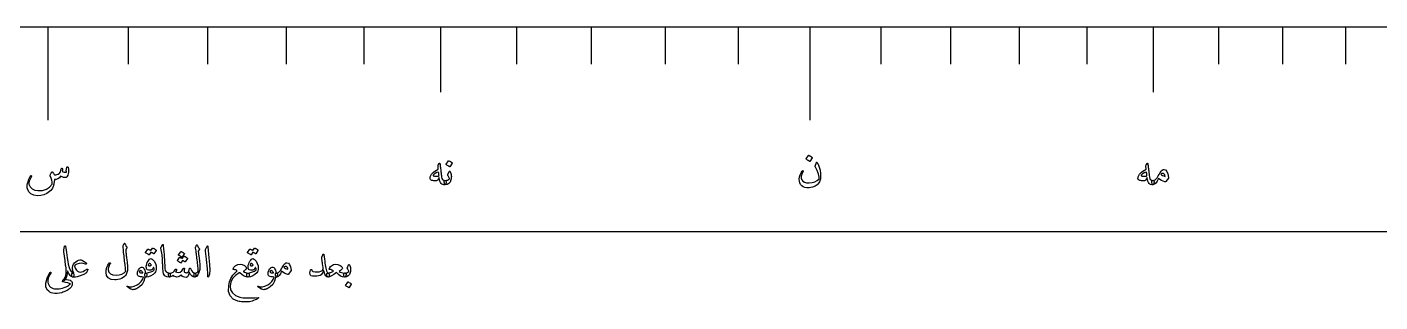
# Model space of a CAD drawing. Header units: millimetres. Extents: x -5 to 580, y -8 to 22.
# Drawn here: x 285.3 to 431, y -7.6 to 22 of the extents above; entities that cross this region are included whole.
import ezdxf

# ---------------------------------------------------------------- set-up
doc = ezdxf.new("R2010")
doc.units = ezdxf.units.MM
for name, color, linetype in [('CUT_OUTER', 1, 'Continuous'), ('ENGRAVE', 7, 'Continuous'), ('ENGRAVE_FINE', 8, 'Continuous'), ('TEXT', 5, 'Continuous')]:
    doc.layers.add(name, color=color, linetype=linetype)

msp = doc.modelspace()

# ---------------------------------------------------------------- linework, layer by layer
at = {"layer": 'CUT_OUTER'}
msp.add_lwpolyline([(-5, 0), (580, 0), (580, 22), (-5, 22)], close=True, dxfattribs=at)
at = {"layer": 'ENGRAVE'}
for points in [[(287.5, 22), (287.5, 12)], [(329.8065, 22), (329.8065, 15)], [(369.6029, 22), (369.6029, 12)], [(406.5864, 22), (406.5864, 15)]]:
    msp.add_lwpolyline(points, dxfattribs=at)
at = {"layer": 'ENGRAVE_FINE'}
for points in [[(296.1469, 22), (296.1469, 18)], [(304.7036, 22), (304.7036, 18)], [(313.1674, 22), (313.1674, 18)], [(321.5359, 22), (321.5359, 18)], [(337.9765, 22), (337.9765, 18)], [(346.0436, 22), (346.0436, 18)], [(354.0053, 22), (354.0053, 18)], [(361.8592, 22), (361.8592, 18)], [(377.2339, 22), (377.2339, 18)], [(384.7501, 22), (384.7501, 18)], [(392.1491, 22), (392.1491, 18)], [(399.4286, 22), (399.4286, 18)], [(413.6204, 22), (413.6204, 18)], [(420.5284, 22), (420.5284, 18)], [(427.3083, 22), (427.3083, 18)]]:
    msp.add_lwpolyline(points, dxfattribs=at)
at = {"layer": 'TEXT'}
for points in [[(329.6594, 7.3058), (329.6897, 7.3381), (329.7135, 7.3419), (329.731, 7.3174), (329.7419, 7.2645), (329.7455, 7.2326), (329.751, 7.1884), (329.7584, 7.1319), (329.7677, 7.0632), (329.7787, 6.9816), (329.791, 6.8865), (329.8045, 6.7777), (329.8194, 6.6555), (329.834, 6.5353), (329.8471, 6.4277), (329.8585, 6.3327), (329.8684, 6.2503), (329.8766, 6.1808), (329.8832, 6.1245), (329.8882, 6.0815), (329.8916, 6.0516), (329.9181, 5.8635), (329.9561, 5.7174), (330.0058, 5.6132), (330.0671, 5.551), (330.1103, 5.5268), (330.1626, 5.511), (330.2239, 5.5035), (330.2942, 5.5045), (330.3358, 5.4977), (330.3677, 5.4774), (330.39, 5.4435), (330.4026, 5.3961), (330.4071, 5.339), (330.4052, 5.2813), (330.3968, 5.2229), (330.3819, 5.1639), (330.3629, 5.1135), (330.3419, 5.0761), (330.319, 5.0516), (330.2942, 5.04), (330.159, 5.0413), (330.0426, 5.0658), (329.9448, 5.1135), (329.8658, 5.1845), (329.7994, 5.2887), (329.7445, 5.4258), (329.7013, 5.5958), (329.6697, 5.7987), (329.5968, 5.6752), (329.5226, 5.5781), (329.4471, 5.5074), (329.3703, 5.4632), (329.3081, 5.4474), (329.2348, 5.4413), (329.1506, 5.4448), (329.0555, 5.4581), (328.9552, 5.4806), (328.871, 5.5071), (328.8029, 5.5374), (328.751, 5.5716), (328.709, 5.6139), (328.6813, 5.6581), (328.6677, 5.7042), (328.6684, 5.7523), (328.6803, 5.8123), (328.7006, 5.8787), (328.7294, 5.9516), (328.7665, 6.031), (328.8077, 6.1106), (328.8439, 6.1742), (328.8748, 6.2216), (328.9006, 6.2529), (329.0439, 6.3806), (329.2, 6.5006), (329.369, 6.6129), (329.551, 6.7174), (329.5442, 6.8165), (329.5394, 6.9019), (329.5365, 6.9739), (329.5355, 7.0323), (329.5384, 7.0813), (329.5471, 7.1252), (329.5616, 7.1639), (329.5819, 7.1974)], [(330.6503, 7.6103), (330.6568, 7.6168), (330.6658, 7.6206), (330.6774, 7.6219), (330.6916, 7.6206), (330.7919, 7.58), (330.8865, 7.5303), (330.9752, 7.4716), (331.0581, 7.4039), (331.0661, 7.3935), (331.0697, 7.3832), (331.0687, 7.3729), (331.0632, 7.3626), (330.8206, 6.9703), (330.8116, 6.961), (330.8, 6.9587), (330.7858, 6.9635), (330.769, 6.9755), (330.7545, 6.9858), (330.7316, 7.0013), (330.7003, 7.0219), (330.6606, 7.0477), (330.6119, 7.0787), (330.5535, 7.1148), (330.4855, 7.1561), (330.4077, 7.2026), (330.3974, 7.2103), (330.3923, 7.2181), (330.3923, 7.2258), (330.3974, 7.2335)], [(370.3874, 7.4142), (370.4306, 7.3271), (370.4726, 7.2361), (370.5132, 7.1413), (370.5526, 7.0426), (370.59, 6.9394), (370.6248, 6.831), (370.6571, 6.7174), (370.6867, 6.5987), (370.7122, 6.4805), (370.7319, 6.3632), (370.7458, 6.2469), (370.7538, 6.1316), (370.7561, 6.0169), (370.7526, 5.9026), (370.7432, 5.7885), (370.728, 5.6748), (370.7029, 5.5555), (370.6687, 5.4452), (370.6255, 5.3439), (370.5732, 5.2516), (370.3955, 5.0416), (370.1616, 4.8813), (369.8716, 4.7706), (369.5255, 4.7097), (369.2751, 4.7035), (369.0558, 4.7368), (368.8674, 4.8094), (368.71, 4.9213), (368.5916, 5.0652), (368.51, 5.2335), (368.4651, 5.4265), (368.4571, 5.6439), (368.4864, 5.8742), (368.5487, 6.0955), (368.6438, 6.3077), (368.7719, 6.511), (368.7922, 6.5342), (368.8119, 6.5471), (368.8309, 6.5497), (368.8493, 6.5419), (368.8664, 6.5258), (368.8713, 6.5032), (368.8638, 6.4742), (368.8442, 6.4387), (368.7164, 6.1829), (368.6532, 5.9523), (368.6545, 5.7468), (368.7203, 5.5665), (368.8406, 5.4219), (369.0106, 5.3187), (369.2303, 5.2568), (369.4996, 5.2361), (369.8251, 5.2681), (370.1151, 5.3535), (370.3696, 5.4926), (370.5887, 5.6852), (370.5932, 5.6919), (370.5964, 5.7019), (370.5984, 5.7152), (370.599, 5.7316), (370.5916, 5.861), (370.5642, 6.0116), (370.5167, 6.1835), (370.4493, 6.3768), (370.4113, 6.474), (370.3745, 6.5645), (370.339, 6.6482), (370.3048, 6.7252), (370.2716, 6.795), (370.239, 6.8574), (370.2071, 6.9124), (370.1758, 6.96), (370.1609, 6.9848), (370.1526, 7.0077), (370.1506, 7.0287), (370.1551, 7.0477), (370.31, 7.4297), (370.3245, 7.4519), (370.3422, 7.4568), (370.3632, 7.4442), (370.3874, 7.4142)], [(369.4326, 8.1884), (369.439, 8.1948), (369.448, 8.1987), (369.4596, 8.2), (369.4738, 8.1987), (369.5742, 8.1581), (369.6687, 8.1084), (369.7574, 8.0497), (369.8403, 7.9819), (369.8484, 7.9716), (369.8519, 7.9613), (369.8509, 7.951), (369.8455, 7.9406), (369.6029, 7.5484), (369.5938, 7.539), (369.5822, 7.5368), (369.568, 7.5416), (369.5513, 7.5535), (369.5367, 7.5639), (369.5138, 7.5794), (369.4826, 7.6), (369.4429, 7.6258), (369.3942, 7.6568), (369.3358, 7.6929), (369.2677, 7.7342), (369.19, 7.7806), (369.1796, 7.7884), (369.1745, 7.7961), (369.1745, 7.8039), (369.1796, 7.8116)], [(405.9258, 7.3058), (405.9561, 7.3381), (405.9799, 7.3419), (405.9974, 7.3174), (406.0083, 7.2645), (406.0119, 7.2326), (406.0174, 7.1884), (406.0248, 7.1319), (406.0341, 7.0632), (406.0451, 6.9816), (406.0574, 6.8865), (406.0709, 6.7777), (406.0858, 6.6555), (406.1004, 6.5353), (406.1135, 6.4277), (406.1249, 6.3327), (406.1348, 6.2503), (406.143, 6.1808), (406.1496, 6.1245), (406.1546, 6.0815), (406.158, 6.0516), (406.1845, 5.8635), (406.2225, 5.7174), (406.2722, 5.6132), (406.3335, 5.551), (406.3767, 5.5268), (406.429, 5.511), (406.4903, 5.5035), (406.5606, 5.5045), (406.6022, 5.4977), (406.6341, 5.4774), (406.6564, 5.4435), (406.669, 5.3961), (406.6735, 5.339), (406.6716, 5.2813), (406.6632, 5.2229), (406.6483, 5.1639), (406.6293, 5.1135), (406.6083, 5.0761), (406.5854, 5.0516), (406.5606, 5.04), (406.4254, 5.0413), (406.309, 5.0658), (406.2112, 5.1135), (406.1322, 5.1845), (406.0658, 5.2887), (406.0109, 5.4258), (405.9677, 5.5958), (405.9361, 5.7987), (405.8632, 5.6752), (405.789, 5.5781), (405.7135, 5.5074), (405.6367, 5.4632), (405.5745, 5.4474), (405.5012, 5.4413), (405.417, 5.4448), (405.3219, 5.4581), (405.2216, 5.4806), (405.1374, 5.5071), (405.0693, 5.5374), (405.0174, 5.5716), (404.9754, 5.6139), (404.9477, 5.6581), (404.9341, 5.7042), (404.9348, 5.7523), (404.9467, 5.8123), (404.967, 5.8787), (404.9958, 5.9516), (405.0329, 6.031), (405.0741, 6.1106), (405.1103, 6.1742), (405.1412, 6.2216), (405.167, 6.2529), (405.3103, 6.3806), (405.4664, 6.5006), (405.6354, 6.6129), (405.8174, 6.7174), (405.8106, 6.8165), (405.8058, 6.9019), (405.8029, 6.9739), (405.8019, 7.0323), (405.8048, 7.0813), (405.8135, 7.1252), (405.828, 7.1639), (405.8483, 7.1974)], [(289.549, 6.9135), (289.5581, 6.9361), (289.5697, 6.9523), (289.5839, 6.9619), (289.6006, 6.9652), (289.6223, 6.9626), (289.6406, 6.9548), (289.6558, 6.9419), (289.6677, 6.9239), (289.6971, 6.8594), (289.7181, 6.7794), (289.7306, 6.6839), (289.7348, 6.5729), (289.7235, 6.3916), (289.6897, 6.2194), (289.6332, 6.0561), (289.5542, 5.9019), (289.5271, 5.8648), (289.4974, 5.8361), (289.4652, 5.8158), (289.4303, 5.8039), (289.3042, 5.7958), (289.1684, 5.8181), (289.0229, 5.8706), (288.8677, 5.9535), (288.7371, 5.7745), (288.5826, 5.6555), (288.4042, 5.5965), (288.2019, 5.5974), (288.1953, 5.4885), (288.1858, 5.3839), (288.1734, 5.2834), (288.1581, 5.1871), (288.1398, 5.0944), (288.1187, 5.0045), (288.0947, 4.9176), (288.0677, 4.8335), (288.0052, 4.6819), (287.9206, 4.5419), (287.8142, 4.4135), (287.6858, 4.2968), (287.3855, 4.0968), (287.0677, 3.9561), (286.7326, 3.8748), (286.38, 3.8529), (285.9829, 3.9068), (285.669, 4.0477), (285.4384, 4.2758), (285.291, 4.591), (285.271, 4.7045), (285.2677, 4.8387), (285.2813, 4.9935), (285.3116, 5.169), (285.3603, 5.3613), (285.429, 5.5613), (285.5177, 5.769), (285.6265, 5.9845), (285.6352, 5.9981), (285.6458, 6.0077), (285.6584, 6.0135), (285.6729, 6.0155), (285.6874, 6.0142), (285.7, 6.0103), (285.7106, 6.0039), (285.7194, 5.9948), (285.7252, 5.9816), (285.7271, 5.9677), (285.7252, 5.9532), (285.7194, 5.9381), (285.5813, 5.6513), (285.4923, 5.4155), (285.4523, 5.2306), (285.4613, 5.0968), (285.5916, 4.8016), (285.7968, 4.5871), (286.0768, 4.4532), (286.4316, 4.4), (286.9277, 4.4316), (287.3477, 4.5574), (287.6916, 4.7774), (287.9594, 5.0916), (287.9584, 5.2987), (287.9245, 5.5174), (287.8577, 5.7477), (287.7581, 5.9897), (287.7455, 6.0142), (287.7387, 6.0361), (287.7377, 6.0555), (287.7426, 6.0723), (287.7703, 6.1298), (287.7968, 6.1839), (287.8219, 6.2344), (287.8458, 6.2813), (287.8684, 6.324), (287.8897, 6.3619), (287.9097, 6.395), (287.9284, 6.4232), (287.939, 6.4352), (287.9503, 6.44), (287.9623, 6.4377), (287.9748, 6.4284), (287.9813, 6.4213), (287.9903, 6.4103), (288.0019, 6.3955), (288.0161, 6.3768), (288.0323, 6.3542), (288.0497, 6.3277), (288.0684, 6.2974), (288.0884, 6.2632), (288.129, 6.1974), (288.1632, 6.1497), (288.191, 6.12), (288.2123, 6.1084), (288.3465, 6.0971), (288.4806, 6.12), (288.6148, 6.1771), (288.749, 6.2684), (288.7977, 6.329), (288.8458, 6.4284), (288.8932, 6.5665), (288.94, 6.7432), (288.9445, 6.76), (288.9529, 6.7742), (288.9652, 6.7858), (288.9813, 6.7948), (288.9965, 6.8006), (289.011, 6.8026), (289.0248, 6.8006), (289.0381, 6.7948), (289.0577, 6.7626), (289.0652, 6.7019), (289.0603, 6.6129), (289.0432, 6.4955), (289.1474, 6.4316), (289.2587, 6.3897), (289.3771, 6.3697), (289.5026, 6.3716), (289.501, 6.4094), (289.4961, 6.44), (289.4881, 6.4635), (289.4768, 6.48), (289.4639, 6.4955), (289.4561, 6.511), (289.4535, 6.5265), (289.4561, 6.5419)], [(329.5871, 6.4026), (329.4, 6.3384), (329.2413, 6.2594), (329.111, 6.1655), (329.009, 6.0568), (329.0023, 6.0419), (329.0026, 6.0284), (329.01, 6.0161), (329.0245, 6.0052), (329.0784, 5.9821), (329.1368, 5.9645), (329.1997, 5.9524), (329.2671, 5.9458), (329.339, 5.9447), (329.4155, 5.949), (329.4965, 5.9589), (329.5819, 5.9742), (329.5952, 5.9784), (329.609, 5.9858), (329.6235, 5.9965), (329.6387, 6.0103), (329.6356, 6.0526), (329.6316, 6.0968), (329.6266, 6.1429), (329.6206, 6.191), (329.6137, 6.241), (329.6058, 6.2929), (329.5969, 6.3468), (329.5871, 6.4026)], [(330.6039, 6.129), (330.7484, 6.449), (330.7697, 6.4842), (330.7923, 6.4968), (330.8161, 6.4868), (330.8413, 6.4542), (330.8877, 6.3566), (330.9239, 6.2548), (330.9497, 6.1489), (330.9652, 6.0387), (330.97, 5.9237), (330.9639, 5.8032), (330.9468, 5.6773), (330.9187, 5.5458), (330.8332, 5.3245), (330.7006, 5.1665), (330.521, 5.0716), (330.2942, 5.04), (330.2681, 5.0565), (330.2413, 5.1058), (330.2139, 5.1881), (330.1858, 5.3032), (330.1777, 5.3648), (330.1794, 5.4155), (330.1906, 5.4552), (330.2116, 5.4839), (330.2284, 5.4948), (330.2477, 5.5019), (330.2697, 5.5052), (330.2942, 5.5045), (330.4371, 5.509), (330.5613, 5.5381), (330.6668, 5.5916), (330.7535, 5.6697), (330.7574, 5.6758), (330.7587, 5.6839), (330.7574, 5.6939), (330.7535, 5.7058), (330.7332, 5.7787), (330.7032, 5.8529), (330.6635, 5.9284), (330.6142, 6.0052), (330.5981, 6.0342), (330.591, 6.0645), (330.5929, 6.0961), (330.6039, 6.129)], [(405.8535, 6.4026), (405.6664, 6.3384), (405.5077, 6.2594), (405.3774, 6.1655), (405.2754, 6.0568), (405.2687, 6.0419), (405.269, 6.0284), (405.2764, 6.0161), (405.2909, 6.0052), (405.3448, 5.9821), (405.4032, 5.9645), (405.4661, 5.9524), (405.5335, 5.9458), (405.6054, 5.9447), (405.6819, 5.949), (405.7629, 5.9589), (405.8483, 5.9742), (405.8616, 5.9784), (405.8754, 5.9858), (405.8899, 5.9965), (405.9051, 6.0103), (405.902, 6.0526), (405.898, 6.0968), (405.893, 6.1429), (405.887, 6.191), (405.8801, 6.241), (405.8722, 6.2929), (405.8633, 6.3468), (405.8535, 6.4026)], [(407.7632, 6.6813), (407.9248, 6.6239), (408.0587, 6.4619), (408.1648, 6.1955), (408.2432, 5.8245), (408.2461, 5.7977), (408.2445, 5.7742), (408.2383, 5.7539), (408.2277, 5.7368), (407.9438, 5.3806), (407.9241, 5.359), (407.9012, 5.3458), (407.8751, 5.341), (407.8458, 5.3445), (407.6529, 5.4103), (407.4716, 5.4942), (407.3019, 5.5961), (407.1438, 5.7161), (407.0164, 5.4203), (406.8767, 5.209), (406.7248, 5.0823), (406.5606, 5.04), (406.5422, 5.0468), (406.5232, 5.0671), (406.5035, 5.101), (406.4832, 5.1484), (406.4519, 5.2658), (406.4406, 5.36), (406.4493, 5.431), (406.478, 5.4787), (406.4948, 5.49), (406.5141, 5.4981), (406.5361, 5.5029), (406.5606, 5.5045), (406.678, 5.5245), (406.7929, 5.5794), (406.9051, 5.669), (407.0148, 5.7935), (407.0629, 5.8658), (407.1348, 5.9845), (407.2306, 6.1497), (407.3503, 6.3613), (407.4438, 6.5013), (407.5438, 6.6013), (407.6503, 6.6613), (407.7632, 6.6813)], [(407.3916, 6.1755), (407.4883, 6.0948), (407.598, 6.0284), (407.7206, 5.9761), (407.8561, 5.9381), (407.8487, 6.0397), (407.8212, 6.1226), (407.7738, 6.1868), (407.7064, 6.2323), (407.6287, 6.2558), (407.5503, 6.2542), (407.4712, 6.2274), (407.3916, 6.1755)], [(295.7065, -1.3), (295.7149, -1.2852), (295.7258, -1.2746), (295.7391, -1.2682), (295.7548, -1.2661), (295.7706, -1.2689), (295.7839, -1.277), (295.7948, -1.2906), (295.8032, -1.3097), (295.8483, -1.4207), (295.8964, -1.5165), (295.9475, -1.5973), (296.0016, -1.6629), (296.0176, -1.6865), (296.0222, -1.7137), (296.0152, -1.7446), (295.9968, -1.779), (295.985, -1.7957), (295.9738, -1.8117), (295.9632, -1.8271), (295.9532, -1.8419), (295.9439, -1.8558), (295.9351, -1.8685), (295.9269, -1.88), (295.9194, -1.8903), (295.9067, -1.9091), (295.8976, -1.9315), (295.8921, -1.9575), (295.8903, -1.9871), (295.8961, -2.0707), (295.9036, -2.1619), (295.913, -2.2606), (295.9242, -2.3669), (295.9369, -2.4808), (295.9508, -2.6022), (295.9659, -2.7312), (295.9823, -2.8677), (296.0006, -3.004), (296.0167, -3.1321), (296.0308, -3.252), (296.0427, -3.3637), (296.0529, -3.4676), (296.0615, -3.5639), (296.0686, -3.6527), (296.0742, -3.7339), (296.0805, -3.9743), (296.0609, -4.202), (296.0152, -4.417), (295.9435, -4.6194), (295.8737, -4.7382), (295.7657, -4.848), (295.6197, -4.9487), (295.4355, -5.0403), (295.2359, -5.1162), (295.0484, -5.1698), (294.873, -5.2009), (294.7097, -5.2097), (294.3008, -5.1534), (294.0081, -4.9992), (293.8315, -4.747), (293.771, -4.3968), (293.7921, -4.1358), (293.8605, -3.8802), (293.976, -3.6301), (294.1387, -3.3855), (294.1511, -3.3713), (294.1641, -3.3625), (294.1777, -3.3592), (294.1919, -3.3613), (294.2071, -3.367), (294.2185, -3.3746), (294.2264, -3.384), (294.2306, -3.3952), (294.2337, -3.4118), (294.2331, -3.4278), (294.2288, -3.4432), (294.221, -3.4581), (294.11, -3.6743), (294.0335, -3.8585), (293.9914, -4.0106), (293.9839, -4.1306), (294.0646, -4.3892), (294.2391, -4.5698), (294.5074, -4.6723), (294.8694, -4.6968), (295.1957, -4.6614), (295.473, -4.5794), (295.7013, -4.4509), (295.8806, -4.2758), (295.8769, -4.1913), (295.8704, -4.0925), (295.8611, -3.9796), (295.8492, -3.8524), (295.8342, -3.7107), (295.8159, -3.5542), (295.7943, -3.3829), (295.7694, -3.1968), (295.7458, -3.0047), (295.7234, -2.8157), (295.7022, -2.6297), (295.6823, -2.4468), (295.6638, -2.2668), (295.6472, -2.0899), (295.6324, -1.916), (295.6194, -1.7452), (295.6, -1.5806), (295.6009, -1.5619), (295.6036, -1.5444), (295.6082, -1.528), (295.6145, -1.5129)], [(299.8532, -1.4161), (299.8626, -1.4016), (299.8714, -1.3919), (299.8795, -1.3871), (299.8871, -1.3871), (299.8986, -1.3934), (299.9089, -1.4125), (299.9179, -1.4443), (299.9258, -1.4887), (299.9657, -1.8501), (299.9984, -2.1843), (300.0238, -2.4912), (300.0419, -2.771), (300.0536, -3.0102), (300.0643, -3.2246), (300.0741, -3.4142), (300.0831, -3.579), (300.0908, -3.7191), (300.097, -3.8343), (300.1017, -3.9247), (300.1048, -3.9903), (300.1478, -4.1869), (300.2427, -4.3315), (300.3897, -4.424), (300.5887, -4.4645), (300.6441, -4.479), (300.6794, -4.5129), (300.6949, -4.5661), (300.6903, -4.6387), (300.6676, -4.753), (300.6431, -4.8347), (300.6168, -4.8837), (300.5887, -4.9), (300.3087, -4.8631), (300.1024, -4.7524), (299.97, -4.5679), (299.9113, -4.3097), (299.9021, -4.1861), (299.8938, -4.0623), (299.8863, -3.9382), (299.8798, -3.8137), (299.8739, -3.689), (299.8683, -3.5639), (299.8631, -3.4386), (299.8581, -3.3129), (299.849, -3.0732), (299.8363, -2.8575), (299.82, -2.6656), (299.8, -2.4976), (299.7764, -2.3362), (299.7492, -2.1643), (299.7183, -1.9818), (299.6839, -1.7887), (299.6793, -1.7539), (299.6802, -1.7222), (299.6866, -1.6934), (299.6984, -1.6677)], [(303.4145, -1.7065), (303.4472, -1.6275), (303.4726, -1.5649), (303.4907, -1.5186), (303.5016, -1.4887), (303.5101, -1.4697), (303.521, -1.456), (303.5343, -1.4479), (303.55, -1.4452), (303.5678, -1.4482), (303.5827, -1.4573), (303.5945, -1.4724), (303.6032, -1.4935), (303.6434, -1.5973), (303.6915, -1.6907), (303.7475, -1.7739), (303.8113, -1.8468), (303.8291, -1.8701), (303.8343, -1.8964), (303.8267, -1.9257), (303.8065, -1.9581), (303.7, -2.1081), (303.7073, -2.1752), (303.7145, -2.2411), (303.7218, -2.3058), (303.729, -2.3694), (303.7363, -2.4317), (303.7435, -2.4927), (303.7508, -2.5526), (303.7581, -2.6113), (303.8249, -3.1544), (303.8657, -3.579), (303.8805, -3.8851), (303.8694, -4.0726), (303.778, -4.4128), (303.6589, -4.6641), (303.5119, -4.8265), (303.3371, -4.9), (303.3323, -4.9), (303.3274, -4.9), (303.3226, -4.9), (303.3177, -4.9), (303.289, -4.8728), (303.2706, -4.8105), (303.2624, -4.7131), (303.2645, -4.5806), (303.2691, -4.5317), (303.2827, -4.496), (303.3053, -4.4736), (303.3371, -4.4645), (303.4599, -4.44), (303.5621, -4.3956), (303.6438, -4.3311), (303.7048, -4.2468), (303.7008, -4.1455), (303.6933, -4.0302), (303.6826, -3.9011), (303.6685, -3.7581), (303.6515, -3.6017), (303.6317, -3.4327), (303.6091, -3.2509), (303.5839, -3.0565), (303.5606, -2.8653), (303.5391, -2.6935), (303.5195, -2.5411), (303.5016, -2.4081), (303.4862, -2.2944), (303.4738, -2.2), (303.4644, -2.125), (303.4581, -2.0694), (303.4097, -1.7935), (303.4082, -1.7663), (303.4085, -1.7427), (303.4106, -1.7228), (303.4145, -1.7065)], [(289.3048, -1.5855), (289.3118, -1.5725), (289.323, -1.5625), (289.3384, -1.5555), (289.3581, -1.5516), (289.3774, -1.5516), (289.3919, -1.5565), (289.4016, -1.5661), (289.4065, -1.5806), (289.499, -2.269), (289.5782, -2.8194), (289.6442, -3.2319), (289.6968, -3.5065), (289.7972, -3.873), (289.9097, -4.1548), (290.0343, -4.352), (290.171, -4.4645), (290.2454, -4.5186), (290.2895, -4.5891), (290.3034, -4.6759), (290.2871, -4.779), (290.2671, -4.8374), (290.2411, -4.877), (290.2091, -4.8979), (290.171, -4.9), (290.0258, -4.8459), (289.8855, -4.7173), (289.75, -4.5144), (289.6194, -4.2371), (289.594, -4.4948), (289.5468, -4.7306), (289.4778, -4.9448), (289.3871, -5.1371), (289.3599, -5.1825), (289.3266, -5.2266), (289.2873, -5.2696), (289.2419, -5.3113), (289.196, -5.3485), (289.1548, -5.3778), (289.1185, -5.3993), (289.0871, -5.4129), (289.1161, -5.2242), (289.2087, -5.1416), (289.2879, -5.0488), (289.3538, -4.9457), (289.4065, -4.8323), (289.4461, -4.6856), (289.4681, -4.4923), (289.4727, -4.2525), (289.4597, -3.9661), (289.4579, -3.9382), (289.4524, -3.8881), (289.4433, -3.816), (289.4306, -3.7218), (289.4146, -3.6058), (289.3956, -3.4683), (289.3735, -3.3094), (289.3484, -3.129), (289.2129, -2.2), (289.2106, -2.1757), (289.2087, -2.151), (289.207, -2.1261), (289.2056, -2.1008), (289.2049, -2.0753), (289.205, -2.0494), (289.2061, -2.0232), (289.2081, -1.9968), (289.2117, -1.967), (289.2177, -1.9308), (289.2262, -1.8884), (289.2371, -1.8395), (289.2504, -1.7846), (289.2661, -1.724), (289.2843, -1.6576), (289.3048, -1.5855)], [(298.7645, -1.7935), (298.7706, -1.7875), (298.779, -1.7839), (298.7899, -1.7827), (298.8032, -1.7839), (298.8509, -1.8017), (298.897, -1.8214), (298.9416, -1.8428), (298.9847, -1.8661), (299.0266, -1.8915), (299.0675, -1.9194), (299.1076, -1.9496), (299.1468, -1.9823), (299.1543, -1.9922), (299.1577, -2.0028), (299.1568, -2.014), (299.1516, -2.0258), (298.9194, -2.3935), (298.913, -2.3984), (298.9036, -2.3984), (298.8912, -2.3935), (298.8758, -2.3839), (298.8652, -2.3749), (298.848, -2.3627), (298.8241, -2.3471), (298.7935, -2.3282), (298.756, -2.3057), (298.7113, -2.2792), (298.6593, -2.2488), (298.6, -2.2145), (298.4161, -2.5), (298.4077, -2.5088), (298.3968, -2.5109), (298.3835, -2.5064), (298.3677, -2.4952), (298.3541, -2.4855), (298.3327, -2.471), (298.3033, -2.4516), (298.2661, -2.4274), (298.2205, -2.3984), (298.1657, -2.3645), (298.1019, -2.3258), (298.029, -2.2823), (298.0215, -2.275), (298.0181, -2.2677), (298.0191, -2.2605), (298.0242, -2.2532), (298.2613, -1.9), (298.2673, -1.894), (298.2758, -1.8903), (298.2867, -1.8891), (298.3, -1.8903), (298.3405, -1.9035), (298.3798, -1.9187), (298.4179, -1.9361), (298.4548, -1.9556), (298.4905, -1.977), (298.525, -1.9998), (298.5583, -2.0241), (298.5903, -2.05)], [(302.1419, -2.6742), (302.148, -2.6681), (302.1565, -2.6645), (302.1673, -2.6633), (302.1806, -2.6645), (302.2283, -2.6824), (302.2744, -2.702), (302.319, -2.7235), (302.3621, -2.7468), (302.404, -2.7722), (302.445, -2.8), (302.485, -2.8302), (302.5242, -2.8629), (302.5318, -2.8729), (302.5351, -2.8835), (302.5342, -2.8947), (302.529, -2.9065), (302.2968, -3.2742), (302.2904, -3.279), (302.281, -3.279), (302.2686, -3.2742), (302.2532, -3.2645), (302.2431, -3.2579), (302.2272, -3.2476), (302.2056, -3.2337), (302.1782, -3.2161), (302.1451, -3.1953), (302.1062, -3.1714), (302.0616, -3.1445), (302.0113, -3.1145), (301.8419, -3.3855), (301.8335, -3.3921), (301.8226, -3.3927), (301.8093, -3.3873), (301.7935, -3.3758), (301.7799, -3.3661), (301.7585, -3.3516), (301.7291, -3.3323), (301.6919, -3.3081), (301.6463, -3.279), (301.5915, -3.2452), (301.5277, -3.2065), (301.4548, -3.1629), (301.4473, -3.1556), (301.444, -3.1484), (301.4449, -3.1411), (301.45, -3.1339), (301.6871, -2.7855), (301.6931, -2.7794), (301.7016, -2.7758), (301.7125, -2.7746), (301.7258, -2.7758), (301.7595, -2.7884), (301.7929, -2.8018), (301.8261, -2.8162), (301.8589, -2.8315), (301.8911, -2.8479), (301.9224, -2.8659), (301.9528, -2.8854), (301.9823, -2.9065)], [(301.8081, -2.171), (301.8141, -2.1649), (301.8226, -2.1613), (301.8335, -2.1601), (301.8468, -2.1613), (301.8944, -2.1791), (301.9405, -2.1988), (301.9851, -2.2203), (302.0282, -2.2435), (302.0701, -2.269), (302.1111, -2.2968), (302.1512, -2.327), (302.1903, -2.3597), (302.2, -2.3715), (302.2048, -2.3827), (302.2048, -2.3932), (302.2, -2.4032), (301.9677, -2.771), (301.9593, -2.7776), (301.9484, -2.7782), (301.9351, -2.7728), (301.9194, -2.7613), (301.9057, -2.7516), (301.8843, -2.7371), (301.8549, -2.7177), (301.8177, -2.6935), (301.7721, -2.6645), (301.7173, -2.6306), (301.6535, -2.5919), (301.5806, -2.5484), (301.571, -2.5411), (301.5661, -2.5339), (301.5661, -2.5266), (301.571, -2.5194)], [(304.6145, -1.6581), (304.6608, -1.5685), (304.698, -1.5371), (304.7261, -1.5637), (304.7452, -1.6484), (304.8565, -2.8339), (304.9227, -3.5615), (304.9375, -4.1427), (304.9009, -4.5776), (304.8129, -4.8661), (304.7969, -4.8897), (304.7827, -4.9024), (304.7703, -4.9042), (304.7597, -4.8952), (304.7512, -4.8809), (304.7452, -4.8625), (304.7415, -4.8398), (304.7403, -4.8129), (304.7403, -4.6033), (304.7306, -4.381), (304.7113, -4.1461), (304.6823, -3.8984), (304.6759, -3.8337), (304.6569, -3.6589), (304.6251, -3.374), (304.5806, -2.979), (304.4742, -2.1032), (304.4718, -2.0567), (304.4742, -2.0137), (304.4815, -1.9744), (304.4935, -1.9387)], [(309.7435, -1.7935), (309.7496, -1.7875), (309.7581, -1.7839), (309.769, -1.7827), (309.7823, -1.7839), (309.8299, -1.8017), (309.876, -1.8214), (309.9206, -1.8428), (309.9637, -1.8661), (310.0056, -1.8915), (310.0466, -1.9194), (310.0866, -1.9496), (310.1258, -1.9823), (310.1334, -1.9922), (310.1367, -2.0028), (310.1358, -2.014), (310.1306, -2.0258), (309.8984, -2.3935), (309.892, -2.3984), (309.8827, -2.3984), (309.8703, -2.3935), (309.8548, -2.3839), (309.8443, -2.3749), (309.827, -2.3627), (309.8031, -2.3471), (309.7726, -2.3282), (309.7351, -2.3057), (309.6903, -2.2792), (309.6383, -2.2488), (309.579, -2.2145), (309.3952, -2.5), (309.3867, -2.5088), (309.3758, -2.5109), (309.3625, -2.5064), (309.3468, -2.4952), (309.3332, -2.4855), (309.3117, -2.471), (309.2824, -2.4516), (309.2452, -2.4274), (309.1995, -2.3984), (309.1448, -2.3645), (309.0809, -2.3258), (309.0081, -2.2823), (309.0005, -2.275), (308.9972, -2.2677), (308.9981, -2.2605), (309.0032, -2.2532), (309.2403, -1.9), (309.2464, -1.894), (309.2548, -1.8903), (309.2657, -1.8891), (309.279, -1.8903), (309.3196, -1.9035), (309.3589, -1.9187), (309.397, -1.9361), (309.4339, -1.9556), (309.4696, -1.977), (309.504, -1.9998), (309.5373, -2.0241), (309.5694, -2.05)], [(317.7032, -4.4645), (317.7383, -4.4815), (317.7661, -4.5081), (317.7867, -4.5444), (317.8, -4.5903), (317.8088, -4.6472), (317.8109, -4.7016), (317.8064, -4.7536), (317.7952, -4.8032), (317.7785, -4.8456), (317.7577, -4.8758), (317.7326, -4.894), (317.7032, -4.9), (317.5584, -4.8598), (317.4383, -4.7585), (317.343, -4.5961), (317.2726, -4.3726), (317.2635, -4.334), (317.2556, -4.3006), (317.249, -4.2723), (317.2435, -4.2492), (317.2393, -4.2312), (317.2363, -4.2183), (317.2345, -4.2106), (317.2339, -4.2081), (317.2266, -4.1939), (317.2194, -4.1899), (317.2121, -4.1963), (317.2048, -4.2129), (317.1226, -4.3986), (317.0306, -4.5444), (316.929, -4.6502), (316.8177, -4.7161), (316.6562, -4.7669), (316.4669, -4.7984), (316.2498, -4.8105), (316.0048, -4.8032), (315.8412, -4.7527), (315.752, -4.6302), (315.7372, -4.4358), (315.7968, -4.1694), (315.8104, -4.1373), (315.827, -4.1137), (315.8467, -4.0986), (315.8694, -4.0919), (315.8917, -4.0941), (315.9105, -4.1052), (315.9256, -4.1255), (315.9371, -4.1548), (315.9616, -4.2174), (315.9915, -4.2649), (316.0269, -4.2973), (316.0677, -4.3145), (316.2967, -4.3496), (316.5141, -4.3532), (316.7201, -4.3254), (316.9145, -4.2661), (316.9989, -4.222), (317.0681, -4.1621), (317.1223, -4.0865), (317.1613, -3.9952), (317.1589, -3.9519), (317.1468, -3.8512), (317.125, -3.693), (317.0935, -3.4774), (317.0775, -3.362), (317.0633, -3.2579), (317.0509, -3.1649), (317.0403, -3.0831), (317.0312, -3.0131), (317.0234, -2.9554), (317.0167, -2.9102), (317.0113, -2.8774), (317.0068, -2.8272), (317.0077, -2.7831), (317.014, -2.745), (317.0258, -2.7129), (317.0446, -2.6731), (317.0621, -2.6361), (317.0784, -2.6018), (317.0935, -2.5702), (317.1072, -2.5413), (317.119, -2.5151), (317.1289, -2.4917), (317.1371, -2.471), (317.1456, -2.4543), (317.1565, -2.4431), (317.1698, -2.4374), (317.1855, -2.4371), (317.2027, -2.4437), (317.2157, -2.454), (317.2245, -2.4679), (317.229, -2.4855), (317.2585, -2.733), (317.2889, -2.9675), (317.3202, -3.1891), (317.3524, -3.3976), (317.3852, -3.5931), (317.4183, -3.7756), (317.4518, -3.9451), (317.4855, -4.1016), (317.5263, -4.2477), (317.5762, -4.3569), (317.6352, -4.4291), (317.7032, -4.4645)], [(291.7968, -4.1113), (291.6661, -4.4016), (291.6495, -4.4303), (291.6335, -4.4536), (291.618, -4.4715), (291.6032, -4.4839), (291.5279, -4.5354), (291.4472, -4.5837), (291.361, -4.6286), (291.2694, -4.6702), (291.1726, -4.709), (291.071, -4.7458), (290.9645, -4.7804), (290.8532, -4.8129), (290.6452, -4.8637), (290.4613, -4.8952), (290.3016, -4.9073), (290.1661, -4.9), (290.1144, -4.8764), (290.0802, -4.8298), (290.0636, -4.7603), (290.0645, -4.6677), (290.0769, -4.5843), (290.0948, -4.5226), (290.118, -4.4827), (290.1468, -4.4645), (290.1516, -4.4645), (290.1565, -4.4645), (290.1613, -4.4645), (290.1661, -4.4645), (290.2021, -4.4681), (290.2375, -4.4694), (290.2723, -4.4681), (290.3065, -4.4645), (290.2478, -4.3777), (290.2024, -4.2819), (290.1704, -4.1769), (290.1516, -4.0629), (290.1489, -3.8588), (290.1843, -3.677), (290.2578, -3.5176), (290.3694, -3.3806), (290.513, -3.2527), (290.6536, -3.1544), (290.7912, -3.0858), (290.9258, -3.0468), (291.071, -3.0471), (291.2355, -3.1012), (291.4194, -3.2092), (291.6226, -3.371), (291.6456, -3.3961), (291.6565, -3.423), (291.6552, -3.4517), (291.6419, -3.4823), (291.6229, -3.5058), (291.5996, -3.5185), (291.5721, -3.5204), (291.5403, -3.5113), (291.3126, -3.4454), (291.0843, -3.4218), (290.8553, -3.4405), (290.6258, -3.5016), (290.5348, -3.54), (290.4649, -3.5827), (290.4162, -3.6295), (290.3887, -3.6806), (290.3821, -3.7454), (290.4008, -3.8282), (290.445, -3.9292), (290.5145, -4.0484), (290.5992, -4.1688), (290.679, -4.2589), (290.754, -4.3187), (290.8242, -4.3484), (290.9769, -4.3635), (291.1302, -4.346), (291.2842, -4.2958), (291.4387, -4.2129), (291.579, -4.1161), (291.6516, -4.0702), (291.7097, -4.0435), (291.7532, -4.0363), (291.7823, -4.0484), (291.7941, -4.0632), (291.8004, -4.0786), (291.8013, -4.0947), (291.7968, -4.1113)], [(297.9565, -4.9532), (297.843, -5.3515), (297.6528, -5.6851), (297.3858, -5.9539), (297.0419, -6.1581), (296.9939, -6.1788), (296.9464, -6.1974), (296.8995, -6.2139), (296.8532, -6.2282), (296.8079, -6.2402), (296.7637, -6.2494), (296.7208, -6.2559), (296.679, -6.2597), (296.575, -6.2449), (296.4371, -6.1907), (296.2653, -6.0973), (296.0597, -5.9645), (296.0376, -5.9455), (296.0246, -5.927), (296.0207, -5.9092), (296.0258, -5.8919), (296.0373, -5.8786), (296.0524, -5.8726), (296.0712, -5.8738), (296.0935, -5.8823), (296.3074, -5.9515), (296.5472, -5.9512), (296.813, -5.8814), (297.1048, -5.7419), (297.3431, -5.5801), (297.5403, -5.3899), (297.6964, -5.1713), (297.8113, -4.9242), (297.8104, -4.9154), (297.8077, -4.9085), (297.8031, -4.9033), (297.7968, -4.9), (297.6301, -4.8903), (297.4883, -4.871), (297.3713, -4.8419), (297.279, -4.8032), (297.2077, -4.7433), (297.1629, -4.6605), (297.1448, -4.5546), (297.1532, -4.4258), (297.1559, -4.4087), (297.1593, -4.3913), (297.1632, -4.3736), (297.1677, -4.3556), (297.1729, -4.337), (297.1786, -4.3175), (297.185, -4.2971), (297.1919, -4.2758), (297.2488, -4.1376), (297.3177, -4.023), (297.3988, -3.932), (297.4919, -3.8645), (297.5872, -3.8276), (297.6746, -3.8282), (297.7541, -3.8663), (297.8258, -3.9419), (297.8884, -4.0472), (297.9359, -4.1694), (297.9682, -4.3085), (297.9855, -4.4645), (297.995, -4.4644), (298.0042, -4.4639), (298.0132, -4.4632), (298.0218, -4.4621), (298.0304, -4.461), (298.0393, -4.4603), (298.0485, -4.4598), (298.0581, -4.4597), (298.0907, -4.4666), (298.1161, -4.4875), (298.1343, -4.5223), (298.1452, -4.571), (298.1497, -4.6245), (298.1488, -4.6786), (298.1424, -4.7334), (298.1306, -4.7887), (298.1152, -4.8374), (298.098, -4.8722), (298.0789, -4.893), (298.0581, -4.9), (297.9661, -4.9), (297.9655, -4.9088), (297.9637, -4.9206), (297.9607, -4.9354), (297.9565, -4.9532)], [(297.7242, -4.4113), (297.6734, -4.3227), (297.6177, -4.2601), (297.5573, -4.2235), (297.4919, -4.2129), (297.4529, -4.2232), (297.4181, -4.2395), (297.3876, -4.2619), (297.3613, -4.2903), (297.3528, -4.3054), (297.3516, -4.3218), (297.3577, -4.3393), (297.371, -4.3581), (297.4209, -4.4019), (297.4931, -4.4319), (297.5878, -4.4479), (297.7048, -4.45), (297.7169, -4.4476), (297.7242, -4.4403), (297.7266, -4.4282), (297.7242, -4.4113)], [(298.6097, -2.921), (298.6429, -2.9258), (298.6798, -2.9403), (298.7204, -2.9645), (298.7645, -2.9984), (298.9535, -3.1998), (299.0851, -3.4266), (299.1592, -3.6788), (299.1758, -3.9565), (299.161, -4.101), (299.131, -4.2298), (299.086, -4.3429), (299.0258, -4.4403), (298.8307, -4.6414), (298.6036, -4.7851), (298.3445, -4.8713), (298.0532, -4.9), (298.0239, -4.893), (297.9988, -4.8722), (297.9779, -4.8374), (297.9613, -4.7887), (297.9551, -4.7618), (297.951, -4.7343), (297.949, -4.7061), (297.9492, -4.6774), (297.9509, -4.649), (297.9534, -4.6218), (297.9569, -4.5958), (297.9613, -4.571), (297.9743, -4.528), (297.994, -4.496), (298.0203, -4.4748), (298.0532, -4.4645), (298.3369, -4.4264), (298.5831, -4.3556), (298.7917, -4.2522), (298.9629, -4.1161), (298.9547, -4.0481), (298.9448, -3.994), (298.933, -3.9537), (298.9194, -3.9274), (298.903, -3.9047), (298.8879, -3.8899), (298.874, -3.883), (298.8613, -3.8839), (298.8525, -3.8869), (298.8456, -3.8911), (298.8404, -3.8966), (298.8371, -3.9032), (298.7905, -3.9988), (298.7331, -4.0726), (298.6647, -4.1246), (298.5855, -4.1548), (298.3553, -4.1727), (298.1972, -4.1101), (298.111, -3.967), (298.0968, -3.7435), (298.1161, -3.6153), (298.1548, -3.4823), (298.2129, -3.3444), (298.2903, -3.2016), (298.372, -3.0788), (298.4524, -2.9911), (298.5317, -2.9385), (298.6097, -2.921)], [(298.45, -3.4435), (298.4019, -3.4572), (298.3641, -3.4931), (298.3366, -3.5515), (298.3194, -3.6323), (298.3197, -3.645), (298.3206, -3.654), (298.3221, -3.6595), (298.3242, -3.6613), (298.3729, -3.6731), (298.4222, -3.6794), (298.4721, -3.6803), (298.5226, -3.6758), (298.567, -3.6664), (298.6036, -3.6528), (298.6324, -3.635), (298.6532, -3.6129), (298.5988, -3.5352), (298.5468, -3.481), (298.4972, -3.4505), (298.45, -3.4435)], [(301.2081, -4.1161), (301.2232, -4.0898), (301.2395, -4.069), (301.2571, -4.0535), (301.2758, -4.0435), (301.2946, -4.0396), (301.3121, -4.0423), (301.3284, -4.0517), (301.3435, -4.0677), (301.3541, -4.0892), (301.3569, -4.1149), (301.3517, -4.1449), (301.3387, -4.179), (301.3292, -4.1963), (301.32, -4.2141), (301.311, -4.2326), (301.3024, -4.2516), (301.2935, -4.271), (301.2837, -4.2903), (301.2729, -4.3097), (301.2613, -4.329), (301.532, -4.3983), (301.7585, -4.369), (301.9408, -4.241), (302.079, -4.0145), (302.0939, -3.9882), (302.1093, -3.9673), (302.1253, -3.9519), (302.1419, -3.9419), (302.1607, -3.9377), (302.1782, -3.9395), (302.1946, -3.9474), (302.2097, -3.9613), (302.2209, -3.98), (302.2254, -4.0024), (302.2233, -4.0284), (302.2145, -4.0581), (302.1897, -4.1297), (302.1734, -4.1899), (302.1655, -4.2386), (302.1661, -4.2758), (302.1828, -4.3287), (302.2181, -4.3714), (302.2723, -4.4037), (302.3452, -4.4258), (302.4244, -4.4355), (302.4927, -4.4306), (302.5502, -4.4113), (302.5968, -4.3774), (302.6373, -4.3221), (302.6766, -4.2383), (302.7147, -4.1261), (302.7516, -3.9855), (302.7571, -3.9685), (302.7685, -3.9565), (302.7861, -3.9492), (302.8097, -3.9468), (302.8339, -3.9492), (302.8532, -3.9565), (302.8677, -3.9685), (302.8774, -3.9855), (302.9718, -4.1842), (303.0806, -4.3302), (303.204, -4.4237), (303.3419, -4.4645), (303.3707, -4.4766), (303.394, -4.5032), (303.4118, -4.5444), (303.4242, -4.6), (303.433, -4.6602), (303.4351, -4.7149), (303.4305, -4.7642), (303.4194, -4.8081), (303.4036, -4.8483), (303.3855, -4.877), (303.3649, -4.8943), (303.3419, -4.9), (303.1569, -4.8701), (302.9984, -4.7802), (302.8665, -4.6305), (302.7613, -4.421), (302.7561, -4.4101), (302.7504, -4.4065), (302.7441, -4.4101), (302.7371, -4.421), (302.6923, -4.5586), (302.65, -4.6714), (302.6101, -4.7594), (302.5726, -4.8226), (302.5318, -4.8676), (302.4867, -4.9012), (302.4374, -4.9233), (302.3839, -4.9339), (302.2227, -4.9233), (302.0827, -4.877), (301.9638, -4.7951), (301.8661, -4.6774), (301.7663, -4.7748), (301.6556, -4.8444), (301.5341, -4.8861), (301.4016, -4.9), (301.2743, -4.8882), (301.1633, -4.8528), (301.0686, -4.7939), (300.9903, -4.7113), (300.8945, -4.7939), (300.7956, -4.8528), (300.6936, -4.8882), (300.5887, -4.9), (300.5473, -4.8797), (300.5149, -4.819), (300.4916, -4.7176), (300.4774, -4.5758), (300.4826, -4.5326), (300.5028, -4.4996), (300.5382, -4.4769), (300.5887, -4.4645), (300.8071, -4.43), (300.9831, -4.3605), (301.1167, -4.2558), (301.2081, -4.1161)], [(308.6694, -3.6565), (308.764, -3.7215), (308.8302, -3.7859), (308.868, -3.8497), (308.8774, -3.9129), (308.869, -3.9722), (308.8484, -4.029), (308.8157, -4.0835), (308.771, -4.1355), (308.7196, -4.183), (308.6669, -4.2238), (308.6131, -4.258), (308.5581, -4.2855), (308.5439, -4.2912), (308.5399, -4.2988), (308.5463, -4.3082), (308.5629, -4.3194), (308.6793, -4.381), (308.7964, -4.4258), (308.914, -4.4536), (309.0323, -4.4645), (309.1097, -4.479), (309.1629, -4.5129), (309.1919, -4.5661), (309.1968, -4.6387), (309.1792, -4.753), (309.146, -4.8347), (309.097, -4.8837), (309.0323, -4.9), (308.8496, -4.8722), (308.6452, -4.7887), (308.419, -4.6496), (308.171, -4.4548), (308.1561, -4.4476), (308.1407, -4.4452), (308.1247, -4.4476), (308.1081, -4.4548), (307.6971, -4.7461), (307.398, -5.073), (307.2108, -5.4356), (307.1355, -5.8339), (307.1839, -6.266), (307.3726, -6.6141), (307.7016, -6.8781), (308.171, -7.0581), (308.3353, -7.0928), (308.5236, -7.1198), (308.7357, -7.1388), (308.9718, -7.15), (309.2314, -7.1527), (309.5143, -7.1464), (309.8205, -7.1309), (310.15, -7.1065), (310.1736, -7.104), (310.1911, -7.1065), (310.2026, -7.1137), (310.2081, -7.1258), (310.2072, -7.1406), (310.1996, -7.156), (310.1854, -7.1721), (310.1645, -7.1887), (310.0765, -7.2416), (309.9625, -7.2988), (309.8225, -7.3602), (309.6565, -7.4258), (309.4913, -7.4854), (309.3492, -7.5286), (309.23, -7.5555), (309.1339, -7.5661), (308.9697, -7.5734), (308.8109, -7.5758), (308.6576, -7.5734), (308.5097, -7.5661), (308.3675, -7.554), (308.2315, -7.5371), (308.1014, -7.5153), (307.9774, -7.4887), (307.4669, -7.2758), (307.1306, -6.9274), (306.9685, -6.4435), (306.9806, -5.8242), (307.0693, -5.4232), (307.219, -5.0524), (307.4297, -4.7119), (307.7016, -4.4016), (307.7272, -4.3786), (307.7506, -4.3581), (307.7719, -4.3399), (307.7911, -4.3242), (307.8082, -4.3103), (307.8232, -4.2976), (307.836, -4.2861), (307.8468, -4.2758), (307.8664, -4.258), (307.877, -4.2431), (307.8785, -4.2314), (307.871, -4.2226), (307.8062, -4.1751), (307.7331, -4.1391), (307.6514, -4.1146), (307.5613, -4.1016), (307.5038, -4.0907), (307.4669, -4.0726), (307.4506, -4.0472), (307.4548, -4.0145), (307.4805, -3.9584), (307.5093, -3.9062), (307.541, -3.858), (307.5758, -3.8137), (307.6133, -3.7727), (307.6532, -3.7345), (307.6956, -3.6989), (307.7403, -3.6661), (307.9708, -3.5567), (308.2024, -3.5185), (308.4353, -3.5518), (308.6694, -3.6565)], [(309.5887, -2.921), (309.622, -2.9258), (309.6589, -2.9403), (309.6994, -2.9645), (309.7435, -2.9984), (309.9326, -3.1998), (310.0641, -3.4266), (310.1382, -3.6788), (310.1548, -3.9565), (310.14, -4.101), (310.1101, -4.2298), (310.065, -4.3429), (310.0048, -4.4403), (309.8098, -4.6414), (309.5827, -4.7851), (309.3235, -4.8713), (309.0323, -4.9), (309.0029, -4.893), (308.9778, -4.8722), (308.957, -4.8374), (308.9403, -4.7887), (308.9341, -4.7618), (308.93, -4.7343), (308.9281, -4.7061), (308.9282, -4.6774), (308.9299, -4.649), (308.9325, -4.6218), (308.9359, -4.5958), (308.9403, -4.571), (308.9533, -4.528), (308.973, -4.496), (308.9993, -4.4748), (309.0323, -4.4645), (309.3159, -4.4264), (309.5621, -4.3556), (309.7708, -4.2522), (309.9419, -4.1161), (309.9338, -4.0481), (309.9238, -3.994), (309.912, -3.9537), (309.8984, -3.9274), (309.8821, -3.9047), (309.8669, -3.8899), (309.853, -3.883), (309.8403, -3.8839), (309.8316, -3.8869), (309.8246, -3.8911), (309.8195, -3.8966), (309.8161, -3.9032), (309.7696, -3.9988), (309.7121, -4.0726), (309.6438, -4.1246), (309.5645, -4.1548), (309.3344, -4.1727), (309.1762, -4.1101), (309.09, -3.967), (309.0758, -3.7435), (309.0952, -3.6153), (309.1339, -3.4823), (309.1919, -3.3444), (309.2694, -3.2016), (309.351, -3.0788), (309.4315, -2.9911), (309.5107, -2.9385), (309.5887, -2.921)], [(309.429, -3.4435), (309.3809, -3.4572), (309.3431, -3.4931), (309.3156, -3.5515), (309.2984, -3.6323), (309.2987, -3.645), (309.2996, -3.654), (309.3011, -3.6595), (309.3032, -3.6613), (309.3519, -3.6731), (309.4012, -3.6794), (309.4511, -3.6803), (309.5016, -3.6758), (309.5461, -3.6664), (309.5827, -3.6528), (309.6114, -3.635), (309.6323, -3.6129), (309.5778, -3.5352), (309.5258, -3.481), (309.4762, -3.4505), (309.429, -3.4435)], [(312.0323, -4.9532), (311.9189, -5.3515), (311.7286, -5.6851), (311.4616, -5.9539), (311.1177, -6.1581), (311.0697, -6.1788), (311.0222, -6.1974), (310.9753, -6.2139), (310.929, -6.2282), (310.8837, -6.2402), (310.8395, -6.2494), (310.7966, -6.2559), (310.7548, -6.2597), (310.6508, -6.2449), (310.5129, -6.1907), (310.3411, -6.0973), (310.1355, -5.9645), (310.1134, -5.9455), (310.1004, -5.927), (310.0965, -5.9092), (310.1016, -5.8919), (310.1131, -5.8786), (310.1282, -5.8726), (310.147, -5.8738), (310.1694, -5.8823), (310.3832, -5.9515), (310.623, -5.9512), (310.8888, -5.8814), (311.1806, -5.7419), (311.419, -5.5801), (311.6161, -5.3899), (311.7722, -5.1713), (311.8871, -4.9242), (311.8862, -4.9154), (311.8835, -4.9085), (311.8789, -4.9033), (311.8726, -4.9), (311.7059, -4.8903), (311.5641, -4.871), (311.4471, -4.8419), (311.3548, -4.8032), (311.2835, -4.7433), (311.2387, -4.6605), (311.2206, -4.5546), (311.229, -4.4258), (311.2318, -4.4087), (311.2351, -4.3913), (311.239, -4.3736), (311.2435, -4.3556), (311.2487, -4.337), (311.2544, -4.3175), (311.2608, -4.2971), (311.2677, -4.2758), (311.3246, -4.1376), (311.3935, -4.023), (311.4746, -3.932), (311.5677, -3.8645), (311.663, -3.8276), (311.7504, -3.8282), (311.8299, -3.8663), (311.9016, -3.9419), (311.9642, -4.0472), (312.0117, -4.1694), (312.0441, -4.3085), (312.0613, -4.4645), (312.0708, -4.4644), (312.08, -4.4639), (312.089, -4.4632), (312.0976, -4.4621), (312.1062, -4.461), (312.1151, -4.4603), (312.1243, -4.4598), (312.1339, -4.4597), (312.1665, -4.4666), (312.1919, -4.4875), (312.2101, -4.5223), (312.221, -4.571), (312.2255, -4.6245), (312.2246, -4.6786), (312.2182, -4.7334), (312.2065, -4.7887), (312.191, -4.8374), (312.1738, -4.8722), (312.1547, -4.893), (312.1339, -4.9), (312.0419, -4.9), (312.0413, -4.9088), (312.0395, -4.9206), (312.0365, -4.9354), (312.0323, -4.9532)], [(311.8, -4.4113), (311.7492, -4.3227), (311.6935, -4.2601), (311.6331, -4.2235), (311.5677, -4.2129), (311.5287, -4.2232), (311.494, -4.2395), (311.4634, -4.2619), (311.4371, -4.2903), (311.4286, -4.3054), (311.4274, -4.3218), (311.4335, -4.3393), (311.4468, -4.3581), (311.4967, -4.4019), (311.569, -4.4319), (311.6636, -4.4479), (311.7806, -4.45), (311.7927, -4.4476), (311.8, -4.4403), (311.8024, -4.4282), (311.8, -4.4113)], [(313.2565, -3.3613), (313.408, -3.4151), (313.5335, -3.5669), (313.633, -3.8167), (313.7065, -4.1645), (313.7092, -4.1896), (313.7077, -4.2117), (313.7019, -4.2307), (313.6919, -4.2468), (313.4258, -4.5806), (313.4074, -4.6009), (313.3859, -4.6133), (313.3614, -4.6178), (313.3339, -4.6145), (313.153, -4.5528), (312.9831, -4.4742), (312.824, -4.3786), (312.6758, -4.2661), (312.5564, -4.5434), (312.4254, -4.7415), (312.283, -4.8604), (312.129, -4.9), (312.1118, -4.8936), (312.094, -4.8746), (312.0755, -4.8428), (312.0565, -4.7984), (312.0271, -4.6883), (312.0165, -4.6), (312.0247, -4.5335), (312.0516, -4.4887), (312.0673, -4.4781), (312.0855, -4.4706), (312.106, -4.466), (312.129, -4.4645), (312.2391, -4.4458), (312.3468, -4.3944), (312.452, -4.3103), (312.5548, -4.1935), (312.5999, -4.1258), (312.6673, -4.0145), (312.7572, -3.8597), (312.8694, -3.6613), (312.9571, -3.53), (313.0508, -3.4363), (313.1506, -3.38), (313.2565, -3.3613)], [(312.9081, -3.8355), (312.9988, -3.9111), (313.1016, -3.9734), (313.2165, -4.0224), (313.3435, -4.0581), (313.3366, -3.9628), (313.3109, -3.8851), (313.2664, -3.8249), (313.2032, -3.7823), (313.1303, -3.7602), (313.0569, -3.7617), (312.9828, -3.7868), (312.9081, -3.8355)], [(319.4742, -4.4645), (319.545, -4.4751), (319.5927, -4.5069), (319.6175, -4.5598), (319.6194, -4.6339), (319.5958, -4.7485), (319.5637, -4.831), (319.5232, -4.8816), (319.4742, -4.9), (319.2513, -4.8797), (319.0278, -4.7899), (318.8037, -4.6305), (318.579, -4.4016), (318.2957, -4.6215), (318.0552, -4.7778), (317.8578, -4.8707), (317.7032, -4.9), (317.6521, -4.8885), (317.6101, -4.854), (317.5771, -4.7966), (317.5532, -4.7161), (317.5463, -4.6097), (317.569, -4.5323), (317.6213, -4.4839), (317.7032, -4.4645), (317.7778, -4.4573), (317.8514, -4.4452), (317.9241, -4.4282), (317.996, -4.4065), (318.0669, -4.3795), (318.1369, -4.3472), (318.206, -4.3094), (318.2742, -4.2661), (318.1904, -4.1978), (318.0891, -4.1427), (317.9703, -4.101), (317.8339, -4.0726), (317.8215, -4.0674), (317.8133, -4.0569), (317.8094, -4.0408), (317.8097, -4.0194), (317.8327, -3.9453), (317.8823, -3.8633), (317.9585, -3.7735), (318.0613, -3.6758), (318.2757, -3.5473), (318.5028, -3.5004), (318.7426, -3.5352), (318.9952, -3.6516), (319.1022, -3.726), (319.1766, -3.7992), (319.2183, -3.8712), (319.2274, -3.9419), (319.2008, -4.0181), (319.1355, -4.1016), (319.0315, -4.1923), (318.8887, -4.2903), (318.9906, -4.3665), (319.1222, -4.421), (319.2834, -4.4536), (319.4742, -4.4645)], [(319.7645, -3.879), (319.9, -3.579), (319.92, -3.5461), (319.9411, -3.5343), (319.9635, -3.5436), (319.9871, -3.5742), (320.0306, -3.6657), (320.0645, -3.7611), (320.0887, -3.8604), (320.1032, -3.9637), (320.1078, -4.0715), (320.102, -4.1845), (320.086, -4.3026), (320.0597, -4.4258), (319.9795, -4.6333), (319.8552, -4.7815), (319.6868, -4.8704), (319.4742, -4.9), (319.4497, -4.8846), (319.4246, -4.8383), (319.3989, -4.7612), (319.3726, -4.6532), (319.365, -4.5955), (319.3665, -4.548), (319.3771, -4.5108), (319.3968, -4.4839), (319.4125, -4.4736), (319.4306, -4.4669), (319.4512, -4.4639), (319.4742, -4.4645), (319.6082, -4.4603), (319.7246, -4.4331), (319.8235, -4.3829), (319.9048, -4.3097), (319.9085, -4.3039), (319.9097, -4.2964), (319.9085, -4.287), (319.9048, -4.2758), (319.8858, -4.2075), (319.8577, -4.1379), (319.8205, -4.0671), (319.7742, -3.9952), (319.7591, -3.9679), (319.7524, -3.9395), (319.7542, -3.9099), (319.7645, -3.879)], [(289.1161, -5.2242), (289.1393, -5.2035), (289.1603, -5.1849), (289.1792, -5.1684), (289.196, -5.154), (289.2103, -5.1415), (289.222, -5.1304), (289.2309, -5.1209), (289.2371, -5.1129), (289.5105, -5.1558), (289.7258, -5.2024), (289.8831, -5.2526), (289.9823, -5.3065), (290.0421, -5.3582), (290.0863, -5.402), (290.1147, -5.438), (290.1274, -5.4661), (290.1298, -5.5596), (290.1226, -5.6512), (290.1056, -5.741), (290.079, -5.829), (290.0427, -5.914), (289.9968, -5.9899), (289.9411, -6.0568), (289.8758, -6.1145), (289.7731, -6.1918), (289.6683, -6.2639), (289.5614, -6.3309), (289.4524, -6.3927), (289.3407, -6.4491), (289.2256, -6.4998), (289.1072, -6.5447), (288.9855, -6.5839), (288.7417, -6.6413), (288.4992, -6.6685), (288.2579, -6.6655), (288.0177, -6.6323), (287.8587, -6.5857), (287.7153, -6.5185), (287.5877, -6.4308), (287.4758, -6.3226), (287.2953, -5.9821), (287.2762, -5.5508), (287.4186, -5.0288), (287.7226, -4.4161), (287.7329, -4.4013), (287.7444, -4.3907), (287.7571, -4.3844), (287.771, -4.3823), (287.7867, -4.3838), (287.8, -4.3883), (287.8109, -4.3959), (287.8194, -4.4065), (287.8263, -4.4195), (287.8278, -4.4343), (287.8239, -4.4509), (287.8145, -4.4694), (287.7545, -4.5778), (287.7002, -4.6804), (287.6517, -4.7774), (287.6089, -4.8685), (287.5724, -4.9546), (287.5429, -5.0361), (287.5204, -5.1131), (287.5048, -5.1855), (287.493, -5.3243), (287.506, -5.4649), (287.5439, -5.6074), (287.6065, -5.7516), (287.6911, -5.882), (287.7952, -5.9875), (287.9185, -6.0682), (288.0613, -6.1242), (288.2146, -6.1555), (288.3746, -6.172), (288.5412, -6.1736), (288.7145, -6.1605), (288.8939, -6.1316), (289.0786, -6.0861), (289.2689, -6.0239), (289.4645, -5.9452), (289.61, -5.8729), (289.7367, -5.7964), (289.8447, -5.7156), (289.9339, -5.6306), (289.8193, -5.5789), (289.6399, -5.5254), (289.3959, -5.4701), (289.0871, -5.4129)], [(319.7984, -5.4419), (319.8044, -5.4359), (319.8129, -5.4323), (319.8238, -5.431), (319.8371, -5.4323), (319.9311, -5.4704), (320.0198, -5.5169), (320.1029, -5.572), (320.1806, -5.6355), (320.1882, -5.6452), (320.1915, -5.6548), (320.1906, -5.6645), (320.1855, -5.6742), (319.9581, -6.0419), (319.9496, -6.0507), (319.9387, -6.0528), (319.9254, -6.0483), (319.9097, -6.0371), (319.8961, -6.0274), (319.8746, -6.0129), (319.8453, -5.9935), (319.8081, -5.9694), (319.7624, -5.9403), (319.7077, -5.9065), (319.6439, -5.8677), (319.571, -5.8242), (319.5613, -5.8169), (319.5565, -5.8097), (319.5565, -5.8024), (319.5613, -5.7952)]]:
    msp.add_lwpolyline(points, close=True, dxfattribs=at)

doc.saveas('drawing.dxf')
